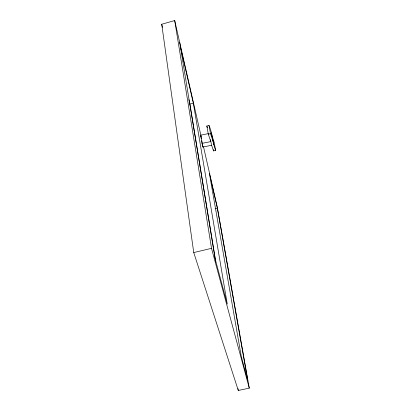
<?xml version="1.0" encoding="UTF-8"?>
<svg xmlns="http://www.w3.org/2000/svg" width="411" height="411" viewBox="0 0 411 411"><rect width="100%" height="100%" fill="white"/><g stroke="black" fill="none" stroke-linecap="round" stroke-linejoin="round"><path stroke-width="0.62" d="M203.486 146.681L217.306 207.252L249.282 388.148L238.288 390.45L193.745 252.57L161.718 24.249L174.706 20.55L201.205 136.693M208.711 133.56L200.635 135.178L202.032 143.347L210.833 141.59L208.32 134.233L206.825 126.033L209.004 125.458C212.579 133.411 212.395 142.345 215.662 150.369L213.535 150.914L211.608 145.283L210.483 139.709M208.32 134.233L210.519 133.657L209.004 125.458M193.745 252.57L211.521 248.336L174.706 20.55M215.796 261.997L189.892 104.014L193.35 103.315L180.378 46.602M202.032 143.347L202.88 147.025L211.608 145.283M215.159 208.747L217.357 208.32L247.823 380.833L241.262 356.342L209.394 173.493L217.357 208.32M206.825 126.033L207.406 127.739M210.519 133.657L213.001 141.03L213.756 144.729M212.24 136.601L214.141 142.283L215.662 150.369M211.521 248.336L249.282 388.148M161.718 24.249L162.499 27.357M188.865 99.662L189.892 104.014M200.635 135.178L201.477 138.882M211.48 132.876L213.001 141.03M213.304 149.671L213.535 150.914M201.801 140.762L202.88 147.025M193.35 103.315L227.278 304.135L215.159 258.879L179.694 42.405M237.974 388.549L238.288 390.45"/></g></svg>
